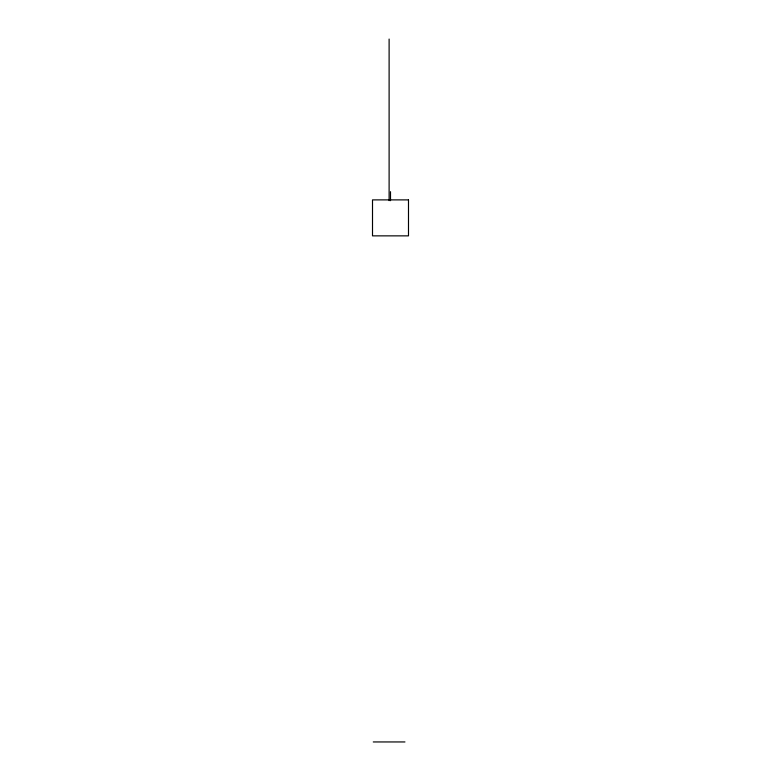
<?xml version="1.0" encoding="UTF-8"?>
<svg xmlns="http://www.w3.org/2000/svg" width="781" height="781" viewBox="0 0 781 781"><rect width="100%" height="100%" fill="white"/><g stroke="black" fill="none" stroke-linecap="round" stroke-linejoin="round"><path stroke-width="1.17" d="M373.269 741.95L404.958 741.95M390.5 191.696L390.5 200.688M389.114 39.05L389.114 200.629M408.492 199.887L372.508 199.887L372.508 235.862L408.492 235.862L408.492 199.887"/></g></svg>
